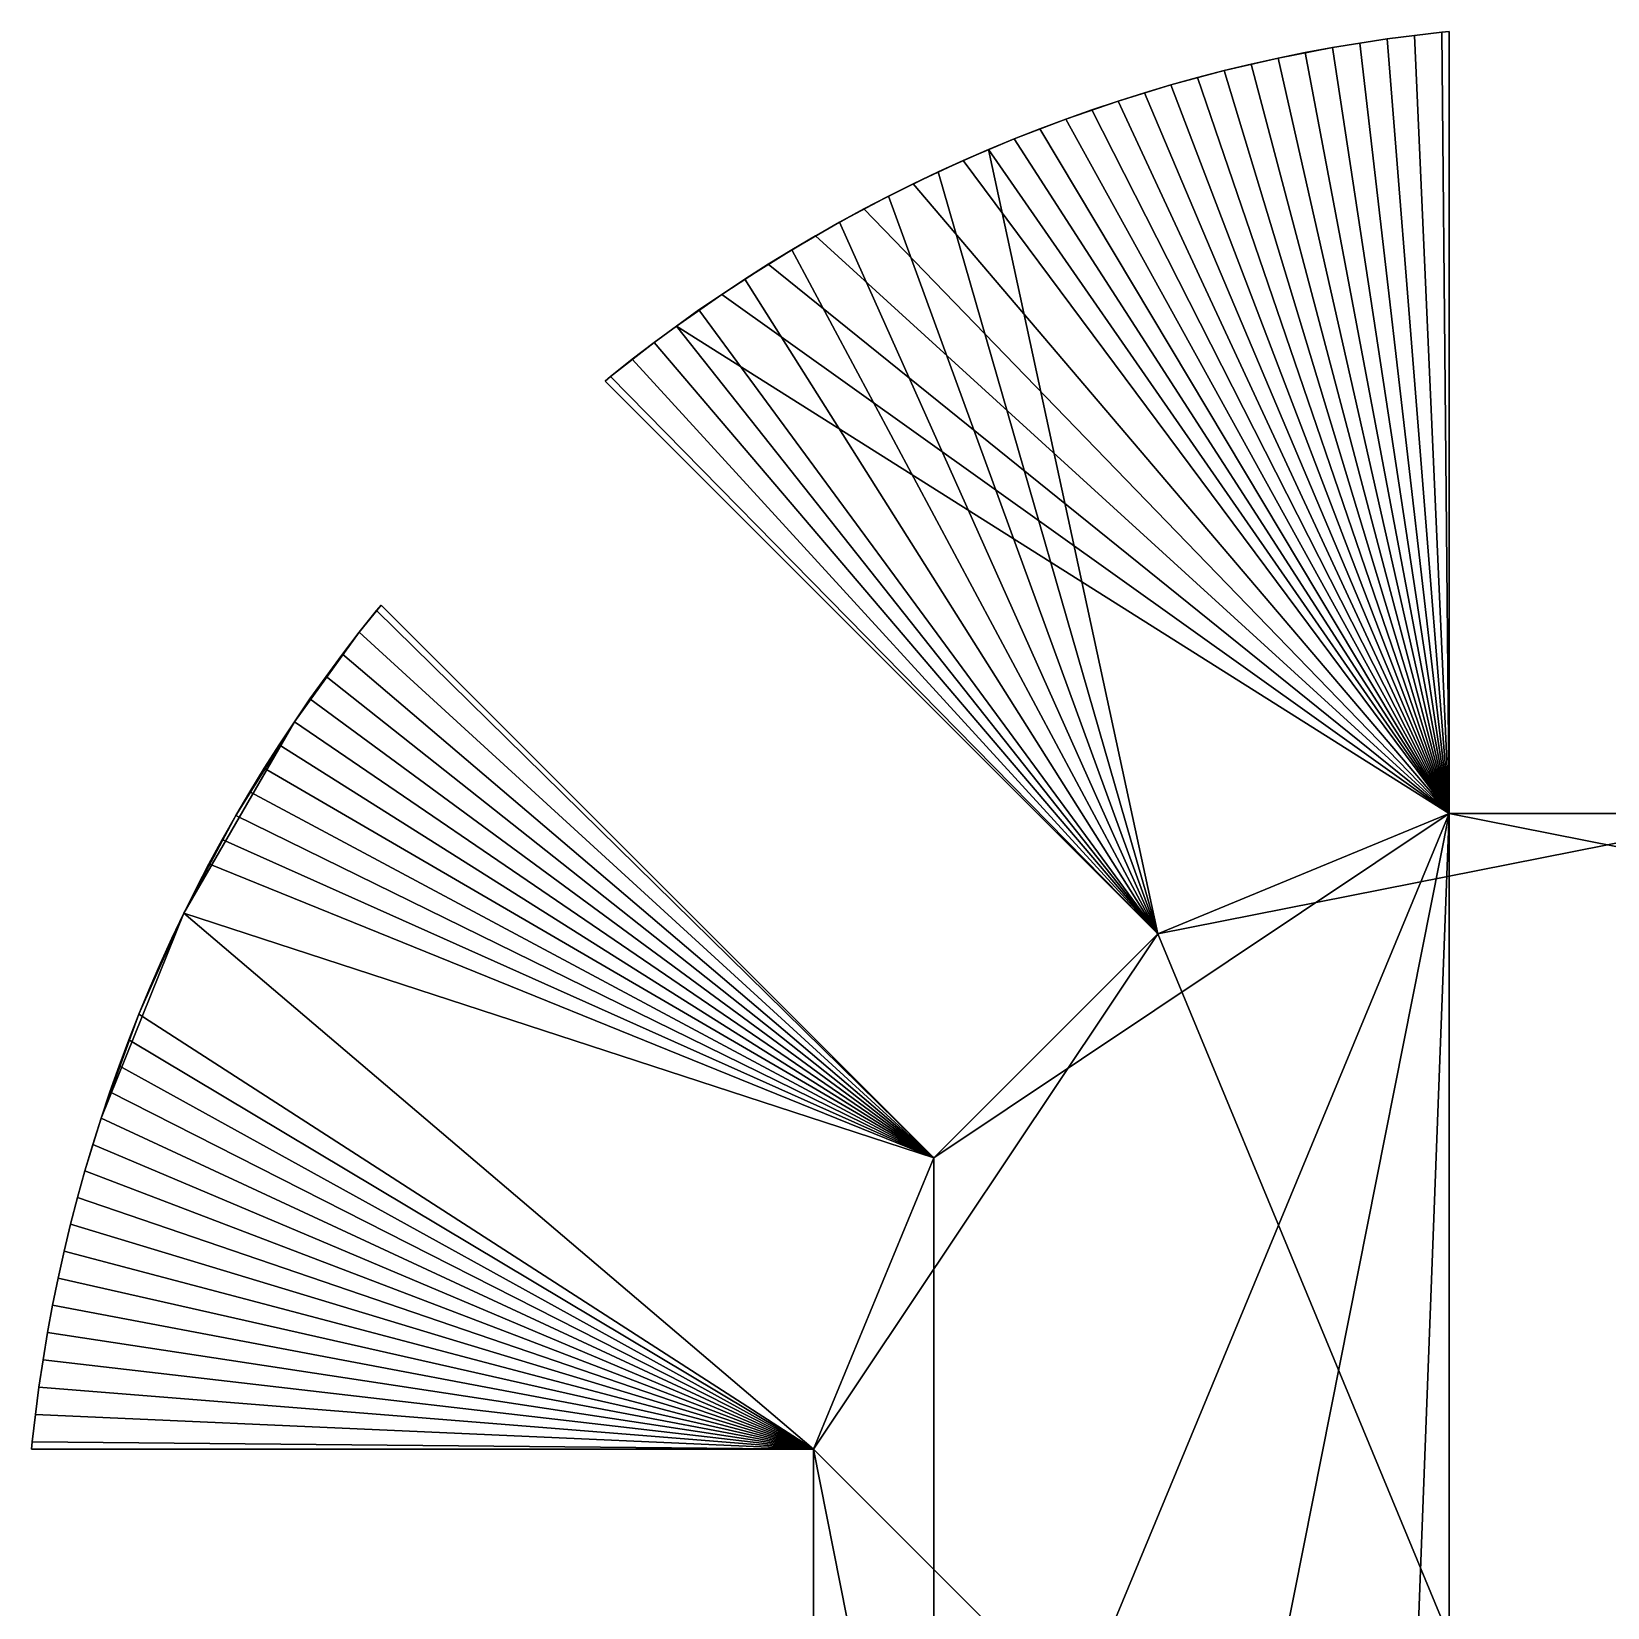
# Model space of a CAD drawing. Extents: x 459.21 to 468.95, y 323.21 to 332.95.
# Drawn here: x 459.208 to 464.079, y 328.083 to 332.954 of the extents above; entities that cross this region are included whole.
import ezdxf

# ---------------------------------------------------------------- set-up
doc = ezdxf.new("R2010")
doc.units = 0
doc.layers.get('0').update_dxf_attribs({"linetype": 'CONTINUOUS'})

msp = doc.modelspace()

# ---------------------------------------------------------------- linework, layer by layer
at = {"color": 7}
for points in [[(463.229, 332.9046, 0.4896), (463.3133, 332.9187, 0.4896), (463.3978, 332.9314, 0.4896), (463.229, 332.9046, 0.4896)], [(463.229, 332.9046, 0.4896), (463.3978, 332.9314, 0.4896), (463.5896, 330.5377, 0.4896), (463.229, 332.9046, 0.4896)], [(463.3133, 332.9187, 0.4896), (463.3133, 332.9187, -0.4896), (463.3978, 332.9314, -0.4896), (463.3133, 332.9187, 0.4896)], [(463.3133, 332.9187, 0.4896), (463.3978, 332.9314, -0.4896), (463.3978, 332.9314, 0.4896), (463.3133, 332.9187, 0.4896)], [(463.5896, 330.5377, -0.4896), (463.3978, 332.9314, -0.4896), (463.3133, 332.9187, -0.4896), (463.5896, 330.5377, -0.4896)], [(463.3978, 332.9314, 0.4896), (463.4825, 332.9425, 0.4896), (463.5674, 332.9522, 0.4896), (463.3978, 332.9314, 0.4896)], [(463.3978, 332.9314, 0.4896), (463.5674, 332.9522, 0.4896), (463.5896, 330.5377, 0.4896), (463.3978, 332.9314, 0.4896)], [(463.3978, 332.9314, 0.4896), (463.3978, 332.9314, -0.4896), (463.4825, 332.9425, -0.4896), (463.3978, 332.9314, 0.4896)], [(463.3978, 332.9314, 0.4896), (463.4825, 332.9425, -0.4896), (463.4825, 332.9425, 0.4896), (463.3978, 332.9314, 0.4896)], [(463.5896, 330.5377, -0.4896), (463.4825, 332.9425, -0.4896), (463.3978, 332.9314, -0.4896), (463.5896, 330.5377, -0.4896)], [(463.4825, 332.9425, 0.4896), (463.4825, 332.9425, -0.4896), (463.5674, 332.9522, -0.4896), (463.4825, 332.9425, 0.4896)], [(463.4825, 332.9425, 0.4896), (463.5674, 332.9522, -0.4896), (463.5674, 332.9522, 0.4896), (463.4825, 332.9425, 0.4896)], [(463.5896, 330.5377, -0.4896), (463.5674, 332.9522, -0.4896), (463.4825, 332.9425, -0.4896), (463.5896, 330.5377, -0.4896)], [(463.5896, 332.9543, 0.4896), (463.5674, 332.9522, 0.4896), (463.5674, 332.9522, -0.4896), (463.5896, 332.9543, 0.4896)], [(463.5896, 332.9543, 0.4896), (463.5674, 332.9522, -0.4896), (463.5896, 332.9543, -0.4896), (463.5896, 332.9543, 0.4896)], [(463.5896, 330.5377, -0.4896), (463.5896, 332.9543, -0.4896), (463.5674, 332.9522, -0.4896), (463.5896, 330.5377, -0.4896)], [(463.5674, 332.9522, 0.4896), (463.5896, 332.9543, 0.4896), (463.5896, 330.5377, 0.4896), (463.5674, 332.9522, 0.4896)], [(463.5896, 332.9543, 0.4896), (463.5896, 332.9543, -0.4896), (463.5896, 330.5377, -0.4896), (463.5896, 332.9543, 0.4896)], [(463.5896, 332.9543, 0.4896), (463.5896, 330.5377, -0.4896), (463.5896, 330.5377, 0.4896), (463.5896, 332.9543, 0.4896)], [(463.0613, 332.872, 0.4896), (463.145, 332.8891, 0.4896), (463.229, 332.9046, 0.4896), (463.0613, 332.872, 0.4896)], [(463.0613, 332.872, 0.4896), (463.229, 332.9046, 0.4896), (463.5896, 330.5377, 0.4896), (463.0613, 332.872, 0.4896)], [(463.0613, 332.872, 0.4896), (463.0613, 332.872, -0.4896), (463.145, 332.8891, -0.4896), (463.0613, 332.872, 0.4896)], [(463.0613, 332.872, 0.4896), (463.145, 332.8891, -0.4896), (463.145, 332.8891, 0.4896), (463.0613, 332.872, 0.4896)], [(463.5896, 330.5377, -0.4896), (463.145, 332.8891, -0.4896), (463.0613, 332.872, -0.4896), (463.5896, 330.5377, -0.4896)], [(463.145, 332.8891, 0.4896), (463.145, 332.8891, -0.4896), (463.229, 332.9046, -0.4896), (463.145, 332.8891, 0.4896)], [(463.145, 332.8891, 0.4896), (463.229, 332.9046, -0.4896), (463.229, 332.9046, 0.4896), (463.145, 332.8891, 0.4896)], [(463.5896, 330.5377, -0.4896), (463.229, 332.9046, -0.4896), (463.145, 332.8891, -0.4896), (463.5896, 330.5377, -0.4896)], [(463.229, 332.9046, 0.4896), (463.229, 332.9046, -0.4896), (463.3133, 332.9187, -0.4896), (463.229, 332.9046, 0.4896)], [(463.229, 332.9046, 0.4896), (463.3133, 332.9187, -0.4896), (463.3133, 332.9187, 0.4896), (463.229, 332.9046, 0.4896)], [(463.5896, 330.5377, -0.4896), (463.3133, 332.9187, -0.4896), (463.229, 332.9046, -0.4896), (463.5896, 330.5377, -0.4896)], [(462.8948, 332.8336, 0.4896), (462.9779, 332.8535, 0.4896), (463.0613, 332.872, 0.4896), (462.8948, 332.8336, 0.4896)], [(462.8948, 332.8336, 0.4896), (463.0613, 332.872, 0.4896), (463.5896, 330.5377, 0.4896), (462.8948, 332.8336, 0.4896)], [(462.8948, 332.8336, 0.4896), (462.8948, 332.8336, -0.4896), (462.9779, 332.8535, -0.4896), (462.8948, 332.8336, 0.4896)], [(462.8948, 332.8336, 0.4896), (462.9779, 332.8535, -0.4896), (462.9779, 332.8535, 0.4896), (462.8948, 332.8336, 0.4896)], [(463.5896, 330.5377, -0.4896), (462.9779, 332.8535, -0.4896), (462.8948, 332.8336, -0.4896), (463.5896, 330.5377, -0.4896)], [(462.9779, 332.8535, 0.4896), (462.9779, 332.8535, -0.4896), (463.0613, 332.872, -0.4896), (462.9779, 332.8535, 0.4896)], [(462.9779, 332.8535, 0.4896), (463.0613, 332.872, -0.4896), (463.0613, 332.872, 0.4896), (462.9779, 332.8535, 0.4896)], [(463.5896, 330.5377, -0.4896), (463.0613, 332.872, -0.4896), (462.9779, 332.8535, -0.4896), (463.5896, 330.5377, -0.4896)], [(462.5663, 332.7394, 0.4896), (462.6478, 332.7651, 0.4896), (462.7297, 332.7894, 0.4896), (462.5663, 332.7394, 0.4896)], [(462.5663, 332.7394, 0.4896), (462.7297, 332.7894, 0.4896), (463.5896, 330.5377, 0.4896), (462.5663, 332.7394, 0.4896)], [(462.6478, 332.7651, 0.4896), (462.6478, 332.7651, -0.4896), (462.7297, 332.7894, -0.4896), (462.6478, 332.7651, 0.4896)], [(462.6478, 332.7651, 0.4896), (462.7297, 332.7894, -0.4896), (462.7297, 332.7894, 0.4896), (462.6478, 332.7651, 0.4896)], [(463.5896, 330.5377, -0.4896), (462.7297, 332.7894, -0.4896), (462.6478, 332.7651, -0.4896), (463.5896, 330.5377, -0.4896)], [(462.7297, 332.7894, 0.4896), (462.8121, 332.8122, 0.4896), (462.8948, 332.8336, 0.4896), (462.7297, 332.7894, 0.4896)], [(462.7297, 332.7894, 0.4896), (462.8948, 332.8336, 0.4896), (463.5896, 330.5377, 0.4896), (462.7297, 332.7894, 0.4896)], [(462.7297, 332.7894, 0.4896), (462.7297, 332.7894, -0.4896), (462.8121, 332.8122, -0.4896), (462.7297, 332.7894, 0.4896)], [(462.7297, 332.7894, 0.4896), (462.8121, 332.8122, -0.4896), (462.8121, 332.8122, 0.4896), (462.7297, 332.7894, 0.4896)], [(463.5896, 330.5377, -0.4896), (462.8121, 332.8122, -0.4896), (462.7297, 332.7894, -0.4896), (463.5896, 330.5377, -0.4896)], [(462.8121, 332.8122, 0.4896), (462.8121, 332.8122, -0.4896), (462.8948, 332.8336, -0.4896), (462.8121, 332.8122, 0.4896)], [(462.8121, 332.8122, 0.4896), (462.8948, 332.8336, -0.4896), (462.8948, 332.8336, 0.4896), (462.8121, 332.8122, 0.4896)], [(463.5896, 330.5377, -0.4896), (462.8948, 332.8336, -0.4896), (462.8121, 332.8122, -0.4896), (463.5896, 330.5377, -0.4896)], [(462.4047, 332.6838, 0.4896), (462.4853, 332.7123, 0.4896), (462.5663, 332.7394, 0.4896), (462.4047, 332.6838, 0.4896)], [(462.4047, 332.6838, 0.4896), (462.5663, 332.7394, 0.4896), (463.5896, 330.5377, 0.4896), (462.4047, 332.6838, 0.4896)], [(462.4853, 332.7123, 0.4896), (462.4853, 332.7123, -0.4896), (462.5663, 332.7394, -0.4896), (462.4853, 332.7123, 0.4896)], [(462.4853, 332.7123, 0.4896), (462.5663, 332.7394, -0.4896), (462.5663, 332.7394, 0.4896), (462.4853, 332.7123, 0.4896)], [(463.5896, 330.5377, -0.4896), (462.5663, 332.7394, -0.4896), (462.4853, 332.7123, -0.4896), (463.5896, 330.5377, -0.4896)], [(462.5663, 332.7394, 0.4896), (462.5663, 332.7394, -0.4896), (462.6478, 332.7651, -0.4896), (462.5663, 332.7394, 0.4896)], [(462.5663, 332.7394, 0.4896), (462.6478, 332.7651, -0.4896), (462.6478, 332.7651, 0.4896), (462.5663, 332.7394, 0.4896)], [(463.5896, 330.5377, -0.4896), (462.6478, 332.7651, -0.4896), (462.5663, 332.7394, -0.4896), (463.5896, 330.5377, -0.4896)], [(462.4047, 332.6838, 0.4896), (462.4047, 332.6838, -0.4896), (462.4853, 332.7123, -0.4896), (462.4047, 332.6838, 0.4896)], [(462.4047, 332.6838, 0.4896), (462.4853, 332.7123, -0.4896), (462.4853, 332.7123, 0.4896), (462.4047, 332.6838, 0.4896)], [(463.5896, 330.5377, -0.4896), (462.4853, 332.7123, -0.4896), (462.4047, 332.6838, -0.4896), (463.5896, 330.5377, -0.4896)], [(462.2452, 332.6225, 0.4896), (462.3247, 332.6538, 0.4896), (462.4047, 332.6838, 0.4896), (462.2452, 332.6225, 0.4896)], [(462.2452, 332.6225, 0.4896), (462.4047, 332.6838, 0.4896), (463.5896, 330.5377, 0.4896), (462.2452, 332.6225, 0.4896)], [(462.2452, 332.6225, 0.4896), (462.2452, 332.6225, -0.4896), (462.3247, 332.6538, -0.4896), (462.2452, 332.6225, 0.4896)], [(462.2452, 332.6225, 0.4896), (462.3247, 332.6538, -0.4896), (462.3247, 332.6538, 0.4896), (462.2452, 332.6225, 0.4896)], [(463.5896, 330.5377, -0.4896), (462.3247, 332.6538, -0.4896), (462.2452, 332.6225, -0.4896), (463.5896, 330.5377, -0.4896)], [(462.3247, 332.6538, 0.4896), (462.3247, 332.6538, -0.4896), (462.4047, 332.6838, -0.4896), (462.3247, 332.6538, 0.4896)], [(462.3247, 332.6538, 0.4896), (462.4047, 332.6838, -0.4896), (462.4047, 332.6838, 0.4896), (462.3247, 332.6538, 0.4896)], [(463.5896, 330.5377, -0.4896), (462.4047, 332.6838, -0.4896), (462.3247, 332.6538, -0.4896), (463.5896, 330.5377, -0.4896)], [(462.0879, 332.5558, 0.4896), (462.1663, 332.5898, 0.4896), (462.2452, 332.6225, 0.4896), (462.0879, 332.5558, 0.4896)], [(462.0879, 332.5558, 0.4896), (462.2452, 332.6225, 0.4896), (463.5896, 330.5377, 0.4896), (462.0879, 332.5558, 0.4896)], [(462.1663, 332.5898, 0.4896), (462.1663, 332.5898, -0.4896), (462.2452, 332.6225, -0.4896), (462.1663, 332.5898, 0.4896)], [(462.1663, 332.5898, 0.4896), (462.2452, 332.6225, -0.4896), (462.2452, 332.6225, 0.4896), (462.1663, 332.5898, 0.4896)], [(463.5896, 330.5377, -0.4896), (462.2452, 332.6225, -0.4896), (462.1663, 332.5898, -0.4896), (463.5896, 330.5377, -0.4896)], [(461.933, 332.4835, 0.4896), (462.0102, 332.5203, 0.4896), (462.0879, 332.5558, 0.4896), (461.933, 332.4835, 0.4896)], [(461.933, 332.4835, 0.4896), (462.0879, 332.5558, 0.4896), (463.5896, 330.5377, 0.4896), (461.933, 332.4835, 0.4896)], [(462.1663, 332.5898, -0.4896), (462.0879, 332.5558, -0.4896), (462.0102, 332.5203, -0.4896), (462.1663, 332.5898, -0.4896)], [(462.1663, 332.5898, -0.4896), (462.0102, 332.5203, -0.4896), (462.6898, 330.165, -0.4896), (462.1663, 332.5898, -0.4896)], [(462.0102, 332.5203, 0.4896), (462.0102, 332.5203, -0.4896), (462.0879, 332.5558, -0.4896), (462.0102, 332.5203, 0.4896)], [(462.0102, 332.5203, 0.4896), (462.0879, 332.5558, -0.4896), (462.0879, 332.5558, 0.4896), (462.0102, 332.5203, 0.4896)], [(462.0879, 332.5558, 0.4896), (462.0879, 332.5558, -0.4896), (462.1663, 332.5898, -0.4896), (462.0879, 332.5558, 0.4896)], [(462.0879, 332.5558, 0.4896), (462.1663, 332.5898, -0.4896), (462.1663, 332.5898, 0.4896), (462.0879, 332.5558, 0.4896)], [(463.5896, 330.5377, -0.4896), (462.1663, 332.5898, -0.4896), (462.6898, 330.165, -0.4896), (463.5896, 330.5377, -0.4896)], [(462.0102, 332.5203, -0.4896), (461.933, 332.4835, -0.4896), (461.8566, 332.4454, -0.4896), (462.0102, 332.5203, -0.4896)], [(462.0102, 332.5203, -0.4896), (461.8566, 332.4454, -0.4896), (462.6898, 330.165, -0.4896), (462.0102, 332.5203, -0.4896)], [(461.933, 332.4835, 0.4896), (461.933, 332.4835, -0.4896), (462.0102, 332.5203, -0.4896), (461.933, 332.4835, 0.4896)], [(461.933, 332.4835, 0.4896), (462.0102, 332.5203, -0.4896), (462.0102, 332.5203, 0.4896), (461.933, 332.4835, 0.4896)], [(461.8566, 332.4454, -0.4896), (461.7808, 332.406, -0.4896), (461.7057, 332.3652, -0.4896), (461.8566, 332.4454, -0.4896)], [(461.8566, 332.4454, -0.4896), (461.7057, 332.3652, -0.4896), (462.6898, 330.165, -0.4896), (461.8566, 332.4454, -0.4896)], [(461.7808, 332.406, 0.4896), (461.8566, 332.4454, 0.4896), (461.933, 332.4835, 0.4896), (461.7808, 332.406, 0.4896)], [(461.7808, 332.406, 0.4896), (461.933, 332.4835, 0.4896), (463.5896, 330.5377, 0.4896), (461.7808, 332.406, 0.4896)], [(461.7808, 332.406, 0.4896), (461.7808, 332.406, -0.4896), (461.8566, 332.4454, -0.4896), (461.7808, 332.406, 0.4896)], [(461.7808, 332.406, 0.4896), (461.8566, 332.4454, -0.4896), (461.8566, 332.4454, 0.4896), (461.7808, 332.406, 0.4896)], [(461.8566, 332.4454, 0.4896), (461.8566, 332.4454, -0.4896), (461.933, 332.4835, -0.4896), (461.8566, 332.4454, 0.4896)], [(461.8566, 332.4454, 0.4896), (461.933, 332.4835, -0.4896), (461.933, 332.4835, 0.4896), (461.8566, 332.4454, 0.4896)], [(461.6313, 332.3231, 0.4896), (461.7057, 332.3652, 0.4896), (461.7808, 332.406, 0.4896), (461.6313, 332.3231, 0.4896)], [(461.6313, 332.3231, 0.4896), (461.7808, 332.406, 0.4896), (463.5896, 330.5377, 0.4896), (461.6313, 332.3231, 0.4896)], [(461.7057, 332.3652, 0.4896), (461.7057, 332.3652, -0.4896), (461.7808, 332.406, -0.4896), (461.7057, 332.3652, 0.4896)], [(461.7057, 332.3652, 0.4896), (461.7808, 332.406, -0.4896), (461.7808, 332.406, 0.4896), (461.7057, 332.3652, 0.4896)], [(461.7057, 332.3652, -0.4896), (461.6313, 332.3231, -0.4896), (461.5577, 332.2797, -0.4896), (461.7057, 332.3652, -0.4896)], [(461.7057, 332.3652, -0.4896), (461.5577, 332.2797, -0.4896), (462.6898, 330.165, -0.4896), (461.7057, 332.3652, -0.4896)], [(461.6313, 332.3231, 0.4896), (461.6313, 332.3231, -0.4896), (461.7057, 332.3652, -0.4896), (461.6313, 332.3231, 0.4896)], [(461.6313, 332.3231, 0.4896), (461.7057, 332.3652, -0.4896), (461.7057, 332.3652, 0.4896), (461.6313, 332.3231, 0.4896)], [(461.4849, 332.2351, 0.4896), (461.5577, 332.2797, 0.4896), (461.6313, 332.3231, 0.4896), (461.4849, 332.2351, 0.4896)], [(461.4849, 332.2351, 0.4896), (461.6313, 332.3231, 0.4896), (463.5896, 330.5377, 0.4896), (461.4849, 332.2351, 0.4896)], [(461.5577, 332.2797, 0.4896), (461.5577, 332.2797, -0.4896), (461.6313, 332.3231, -0.4896), (461.5577, 332.2797, 0.4896)], [(461.5577, 332.2797, 0.4896), (461.6313, 332.3231, -0.4896), (461.6313, 332.3231, 0.4896), (461.5577, 332.2797, 0.4896)], [(461.5577, 332.2797, -0.4896), (461.4849, 332.2351, -0.4896), (461.4128, 332.1892, -0.4896), (461.5577, 332.2797, -0.4896)], [(461.5577, 332.2797, -0.4896), (461.4128, 332.1892, -0.4896), (462.6898, 330.165, -0.4896), (461.5577, 332.2797, -0.4896)], [(461.4849, 332.2351, 0.4896), (461.4849, 332.2351, -0.4896), (461.5577, 332.2797, -0.4896), (461.4849, 332.2351, 0.4896)], [(461.4849, 332.2351, 0.4896), (461.5577, 332.2797, -0.4896), (461.5577, 332.2797, 0.4896), (461.4849, 332.2351, 0.4896)], [(461.3415, 332.142, 0.4896), (461.4128, 332.1892, 0.4896), (461.4849, 332.2351, 0.4896), (461.3415, 332.142, 0.4896)], [(461.3415, 332.142, 0.4896), (461.4849, 332.2351, 0.4896), (463.5896, 330.5377, 0.4896), (461.3415, 332.142, 0.4896)], [(461.4128, 332.1892, 0.4896), (461.4128, 332.1892, -0.4896), (461.4849, 332.2351, -0.4896), (461.4128, 332.1892, 0.4896)], [(461.4128, 332.1892, 0.4896), (461.4849, 332.2351, -0.4896), (461.4849, 332.2351, 0.4896), (461.4128, 332.1892, 0.4896)], [(461.4128, 332.1892, -0.4896), (461.3415, 332.142, -0.4896), (461.2711, 332.0936, -0.4896), (461.4128, 332.1892, -0.4896)], [(461.4128, 332.1892, -0.4896), (461.2711, 332.0936, -0.4896), (462.6898, 330.165, -0.4896), (461.4128, 332.1892, -0.4896)], [(461.3415, 332.142, 0.4896), (461.3415, 332.142, -0.4896), (461.4128, 332.1892, -0.4896), (461.3415, 332.142, 0.4896)], [(461.3415, 332.142, 0.4896), (461.4128, 332.1892, -0.4896), (461.4128, 332.1892, 0.4896), (461.3415, 332.142, 0.4896)], [(461.2016, 332.044, 0.4896), (461.2711, 332.0936, 0.4896), (461.3415, 332.142, 0.4896), (461.2016, 332.044, 0.4896)], [(461.2016, 332.044, 0.4896), (461.3415, 332.142, 0.4896), (463.5896, 330.5377, 0.4896), (461.2016, 332.044, 0.4896)], [(461.2711, 332.0936, 0.4896), (461.2711, 332.0936, -0.4896), (461.3415, 332.142, -0.4896), (461.2711, 332.0936, 0.4896)], [(461.2711, 332.0936, 0.4896), (461.3415, 332.142, -0.4896), (461.3415, 332.142, 0.4896), (461.2711, 332.0936, 0.4896)], [(461.2711, 332.0936, -0.4896), (461.2016, 332.044, -0.4896), (461.1329, 331.9932, -0.4896), (461.2711, 332.0936, -0.4896)], [(461.2711, 332.0936, -0.4896), (461.1329, 331.9932, -0.4896), (462.6898, 330.165, -0.4896), (461.2711, 332.0936, -0.4896)], [(461.2016, 332.044, 0.4896), (461.2016, 332.044, -0.4896), (461.2711, 332.0936, -0.4896), (461.2016, 332.044, 0.4896)], [(461.2016, 332.044, 0.4896), (461.2711, 332.0936, -0.4896), (461.2711, 332.0936, 0.4896), (461.2016, 332.044, 0.4896)], [(461.1329, 331.9932, 0.4896), (461.1329, 331.9932, -0.4896), (461.2016, 332.044, -0.4896), (461.1329, 331.9932, 0.4896)], [(461.1329, 331.9932, 0.4896), (461.2016, 332.044, -0.4896), (461.2016, 332.044, 0.4896), (461.1329, 331.9932, 0.4896)], [(462.6898, 330.165, 0.4896), (461.1329, 331.9932, 0.4896), (461.2016, 332.044, 0.4896), (462.6898, 330.165, 0.4896)], [(462.6898, 330.165, 0.4896), (461.2016, 332.044, 0.4896), (463.5896, 330.5377, 0.4896), (462.6898, 330.165, 0.4896)], [(461.1329, 331.9932, -0.4896), (461.0651, 331.9412, -0.4896), (460.9982, 331.888, -0.4896), (461.1329, 331.9932, -0.4896)], [(461.1329, 331.9932, -0.4896), (460.9982, 331.888, -0.4896), (462.6898, 330.165, -0.4896), (461.1329, 331.9932, -0.4896)], [(461.0651, 331.9412, 0.4896), (461.0651, 331.9412, -0.4896), (461.1329, 331.9932, -0.4896), (461.0651, 331.9412, 0.4896)], [(461.0651, 331.9412, 0.4896), (461.1329, 331.9932, -0.4896), (461.1329, 331.9932, 0.4896), (461.0651, 331.9412, 0.4896)], [(462.6898, 330.165, 0.4896), (461.0651, 331.9412, 0.4896), (461.1329, 331.9932, 0.4896), (462.6898, 330.165, 0.4896)], [(460.9982, 331.888, 0.4896), (460.9982, 331.888, -0.4896), (461.0651, 331.9412, -0.4896), (460.9982, 331.888, 0.4896)], [(460.9982, 331.888, 0.4896), (461.0651, 331.9412, -0.4896), (461.0651, 331.9412, 0.4896), (460.9982, 331.888, 0.4896)], [(462.6898, 330.165, 0.4896), (460.9982, 331.888, 0.4896), (461.0651, 331.9412, 0.4896), (462.6898, 330.165, 0.4896)], [(460.9982, 331.888, -0.4896), (460.9982, 331.888, 0.4896), (460.981, 331.8738, 0.4896), (460.9982, 331.888, -0.4896)], [(460.9982, 331.888, -0.4896), (460.981, 331.8738, 0.4896), (460.981, 331.8738, -0.4896), (460.9982, 331.888, -0.4896)], [(460.9982, 331.888, -0.4896), (460.981, 331.8738, -0.4896), (462.6898, 330.165, -0.4896), (460.9982, 331.888, -0.4896)], [(462.6898, 330.165, 0.4896), (460.981, 331.8738, 0.4896), (460.9982, 331.888, 0.4896), (462.6898, 330.165, 0.4896)], [(460.981, 331.8738, 0.4896), (462.6898, 330.165, 0.4896), (462.6898, 330.165, -0.4896), (460.981, 331.8738, 0.4896)], [(460.981, 331.8738, 0.4896), (462.6898, 330.165, -0.4896), (460.981, 331.8738, -0.4896), (460.981, 331.8738, 0.4896)], [(460.2213, 331.0974, 0.4896), (460.2745, 331.1643, 0.4896), (460.2887, 331.1815, 0.4896), (460.2213, 331.0974, 0.4896)], [(460.2213, 331.0974, 0.4896), (460.2887, 331.1815, 0.4896), (461.9975, 329.4727, 0.4896), (460.2213, 331.0974, 0.4896)], [(460.2887, 331.1815, 0.4896), (460.2745, 331.1643, 0.4896), (460.2745, 331.1643, -0.4896), (460.2887, 331.1815, 0.4896)], [(460.2887, 331.1815, 0.4896), (460.2745, 331.1643, -0.4896), (460.2887, 331.1815, -0.4896), (460.2887, 331.1815, 0.4896)], [(461.9975, 329.4727, -0.4896), (460.2887, 331.1815, -0.4896), (460.2745, 331.1643, -0.4896), (461.9975, 329.4727, -0.4896)], [(460.2887, 331.1815, 0.4896), (460.2887, 331.1815, -0.4896), (461.9975, 329.4727, -0.4896), (460.2887, 331.1815, 0.4896)], [(460.2887, 331.1815, 0.4896), (461.9975, 329.4727, -0.4896), (461.9975, 329.4727, 0.4896), (460.2887, 331.1815, 0.4896)], [(460.2213, 331.0974, 0.4896), (460.2213, 331.0974, -0.4896), (460.2745, 331.1643, -0.4896), (460.2213, 331.0974, 0.4896)], [(460.2213, 331.0974, 0.4896), (460.2745, 331.1643, -0.4896), (460.2745, 331.1643, 0.4896), (460.2213, 331.0974, 0.4896)], [(461.9975, 329.4727, -0.4896), (460.2745, 331.1643, -0.4896), (460.2213, 331.0974, -0.4896), (461.9975, 329.4727, -0.4896)], [(460.0205, 330.821, 0.4896), (460.1185, 330.9609, 0.4896), (460.2213, 331.0974, 0.4896), (460.0205, 330.821, 0.4896)], [(460.0205, 330.821, 0.4896), (460.2213, 331.0974, 0.4896), (461.9975, 329.4727, 0.4896), (460.0205, 330.821, 0.4896)], [(460.1185, 330.9609, 0.4896), (460.1693, 331.0296, 0.4896), (460.2213, 331.0974, 0.4896), (460.1185, 330.9609, 0.4896)], [(460.1693, 331.0296, 0.4896), (460.1693, 331.0296, -0.4896), (460.2213, 331.0974, -0.4896), (460.1693, 331.0296, 0.4896)], [(460.1693, 331.0296, 0.4896), (460.2213, 331.0974, -0.4896), (460.2213, 331.0974, 0.4896), (460.1693, 331.0296, 0.4896)], [(461.9975, 329.4727, -0.4896), (460.2213, 331.0974, -0.4896), (460.1693, 331.0296, -0.4896), (461.9975, 329.4727, -0.4896)], [(460.1185, 330.9609, 0.4896), (460.1185, 330.9609, -0.4896), (460.1693, 331.0296, -0.4896), (460.1185, 330.9609, 0.4896)], [(460.1185, 330.9609, 0.4896), (460.1693, 331.0296, -0.4896), (460.1693, 331.0296, 0.4896), (460.1185, 330.9609, 0.4896)], [(461.9975, 329.4727, -0.4896), (460.1693, 331.0296, -0.4896), (460.1185, 330.9609, -0.4896), (461.9975, 329.4727, -0.4896)], [(460.0205, 330.821, 0.4896), (460.0689, 330.8914, 0.4896), (460.1185, 330.9609, 0.4896), (460.0205, 330.821, 0.4896)], [(460.0689, 330.8914, 0.4896), (460.0689, 330.8914, -0.4896), (460.1185, 330.9609, -0.4896), (460.0689, 330.8914, 0.4896)], [(460.0689, 330.8914, 0.4896), (460.1185, 330.9609, -0.4896), (460.1185, 330.9609, 0.4896), (460.0689, 330.8914, 0.4896)], [(461.9975, 329.4727, -0.4896), (460.1185, 330.9609, -0.4896), (460.0689, 330.8914, -0.4896), (461.9975, 329.4727, -0.4896)], [(460.0205, 330.821, 0.4896), (460.0205, 330.821, -0.4896), (460.0689, 330.8914, -0.4896), (460.0205, 330.821, 0.4896)], [(460.0205, 330.821, 0.4896), (460.0689, 330.8914, -0.4896), (460.0689, 330.8914, 0.4896), (460.0205, 330.821, 0.4896)], [(461.9975, 329.4727, -0.4896), (460.0689, 330.8914, -0.4896), (460.0205, 330.821, -0.4896), (461.9975, 329.4727, -0.4896)], [(459.679, 330.2295, 0.4896), (459.8394, 330.5312, 0.4896), (460.0205, 330.821, 0.4896), (459.679, 330.2295, 0.4896)], [(459.679, 330.2295, 0.4896), (460.0205, 330.821, 0.4896), (461.9975, 329.4727, 0.4896), (459.679, 330.2295, 0.4896)], [(459.8394, 330.5312, 0.4896), (459.9274, 330.6776, 0.4896), (460.0205, 330.821, 0.4896), (459.8394, 330.5312, 0.4896)], [(459.9274, 330.6776, 0.4896), (459.9733, 330.7497, 0.4896), (460.0205, 330.821, 0.4896), (459.9274, 330.6776, 0.4896)], [(459.9733, 330.7497, 0.4896), (459.9733, 330.7497, -0.4896), (460.0205, 330.821, -0.4896), (459.9733, 330.7497, 0.4896)], [(459.9733, 330.7497, 0.4896), (460.0205, 330.821, -0.4896), (460.0205, 330.821, 0.4896), (459.9733, 330.7497, 0.4896)], [(461.9975, 329.4727, -0.4896), (460.0205, 330.821, -0.4896), (459.9733, 330.7497, -0.4896), (461.9975, 329.4727, -0.4896)], [(459.9274, 330.6776, 0.4896), (459.9274, 330.6776, -0.4896), (459.9733, 330.7497, -0.4896), (459.9274, 330.6776, 0.4896)], [(459.9274, 330.6776, 0.4896), (459.9733, 330.7497, -0.4896), (459.9733, 330.7497, 0.4896), (459.9274, 330.6776, 0.4896)], [(461.9975, 329.4727, -0.4896), (459.9733, 330.7497, -0.4896), (459.9274, 330.6776, -0.4896), (461.9975, 329.4727, -0.4896)], [(459.8394, 330.5312, 0.4896), (459.8828, 330.6048, 0.4896), (459.9274, 330.6776, 0.4896), (459.8394, 330.5312, 0.4896)], [(459.8828, 330.6048, 0.4896), (459.8828, 330.6048, -0.4896), (459.9274, 330.6776, -0.4896), (459.8828, 330.6048, 0.4896)], [(459.8828, 330.6048, 0.4896), (459.9274, 330.6776, -0.4896), (459.9274, 330.6776, 0.4896), (459.8828, 330.6048, 0.4896)], [(461.9975, 329.4727, -0.4896), (459.9274, 330.6776, -0.4896), (459.8828, 330.6048, -0.4896), (461.9975, 329.4727, -0.4896)], [(459.8394, 330.5312, 0.4896), (459.8394, 330.5312, -0.4896), (459.8828, 330.6048, -0.4896), (459.8394, 330.5312, 0.4896)], [(459.8394, 330.5312, 0.4896), (459.8828, 330.6048, -0.4896), (459.8828, 330.6048, 0.4896), (459.8394, 330.5312, 0.4896)], [(461.9975, 329.4727, -0.4896), (459.8828, 330.6048, -0.4896), (459.8394, 330.5312, -0.4896), (461.9975, 329.4727, -0.4896)], [(459.679, 330.2295, 0.4896), (459.7566, 330.3817, 0.4896), (459.8394, 330.5312, 0.4896), (459.679, 330.2295, 0.4896)], [(459.7566, 330.3817, 0.4896), (459.7973, 330.4568, 0.4896), (459.8394, 330.5312, 0.4896), (459.7566, 330.3817, 0.4896)], [(459.7973, 330.4568, 0.4896), (459.7973, 330.4568, -0.4896), (459.8394, 330.5312, -0.4896), (459.7973, 330.4568, 0.4896)], [(459.7973, 330.4568, 0.4896), (459.8394, 330.5312, -0.4896), (459.8394, 330.5312, 0.4896), (459.7973, 330.4568, 0.4896)], [(461.9975, 329.4727, -0.4896), (459.8394, 330.5312, -0.4896), (459.7973, 330.4568, -0.4896), (461.9975, 329.4727, -0.4896)], [(463.5896, 330.5377, -0.4896), (462.6898, 330.165, -0.4896), (461.9975, 329.4727, -0.4896), (463.5896, 330.5377, -0.4896)], [(461.9975, 326.694, -0.4896), (462.6898, 326.0017, -0.4896), (463.5896, 330.5377, -0.4896), (461.9975, 326.694, -0.4896)], [(461.9975, 326.694, -0.4896), (463.5896, 330.5377, -0.4896), (461.9975, 329.4727, -0.4896), (461.9975, 326.694, -0.4896)], [(462.6898, 326.0017, -0.4896), (463.3133, 323.248, -0.4896), (463.5896, 330.5377, -0.4896), (462.6898, 326.0017, -0.4896)], [(462.6898, 330.165, 0.4896), (463.5896, 330.5377, 0.4896), (464.5687, 330.5377, 0.4896), (462.6898, 330.165, 0.4896)], [(464.5687, 325.629, 0.4896), (462.6898, 330.165, 0.4896), (464.5687, 330.5377, 0.4896), (464.5687, 325.629, 0.4896)], [(463.3133, 323.248, -0.4896), (463.5896, 325.629, -0.4896), (463.5896, 330.5377, -0.4896), (463.3133, 323.248, -0.4896)], [(465.4685, 330.165, -0.4896), (464.5687, 330.5377, -0.4896), (463.5896, 330.5377, -0.4896), (465.4685, 330.165, -0.4896)], [(463.5896, 325.629, -0.4896), (465.4685, 330.165, -0.4896), (463.5896, 330.5377, -0.4896), (463.5896, 325.629, -0.4896)], [(463.5896, 330.5377, 0.4896), (463.5896, 330.5377, -0.4896), (464.5687, 330.5377, -0.4896), (463.5896, 330.5377, 0.4896)], [(463.5896, 330.5377, 0.4896), (464.5687, 330.5377, -0.4896), (464.5687, 330.5377, 0.4896), (463.5896, 330.5377, 0.4896)], [(459.7566, 330.3817, 0.4896), (459.7566, 330.3817, -0.4896), (459.7973, 330.4568, -0.4896), (459.7566, 330.3817, 0.4896)], [(459.7566, 330.3817, 0.4896), (459.7973, 330.4568, -0.4896), (459.7973, 330.4568, 0.4896), (459.7566, 330.3817, 0.4896)], [(461.9975, 329.4727, -0.4896), (459.7973, 330.4568, -0.4896), (459.7566, 330.3817, -0.4896), (461.9975, 329.4727, -0.4896)], [(459.7566, 330.3817, -0.4896), (459.7171, 330.3059, -0.4896), (459.679, 330.2295, -0.4896), (459.7566, 330.3817, -0.4896)], [(461.9975, 329.4727, -0.4896), (459.7566, 330.3817, -0.4896), (459.679, 330.2295, -0.4896), (461.9975, 329.4727, -0.4896)], [(459.679, 330.2295, 0.4896), (459.7171, 330.3059, 0.4896), (459.7566, 330.3817, 0.4896), (459.679, 330.2295, 0.4896)], [(459.7171, 330.3059, 0.4896), (459.7171, 330.3059, -0.4896), (459.7566, 330.3817, -0.4896), (459.7171, 330.3059, 0.4896)], [(459.7171, 330.3059, 0.4896), (459.7566, 330.3817, -0.4896), (459.7566, 330.3817, 0.4896), (459.7171, 330.3059, 0.4896)], [(459.679, 330.2295, 0.4896), (459.679, 330.2295, -0.4896), (459.7171, 330.3059, -0.4896), (459.679, 330.2295, 0.4896)], [(459.679, 330.2295, 0.4896), (459.7171, 330.3059, -0.4896), (459.7171, 330.3059, 0.4896), (459.679, 330.2295, 0.4896)], [(459.679, 330.2295, -0.4896), (459.54, 329.9173, -0.4896), (459.4231, 329.5962, -0.4896), (459.679, 330.2295, -0.4896)], [(459.679, 330.2295, -0.4896), (459.4231, 329.5962, -0.4896), (461.6248, 328.5729, -0.4896), (459.679, 330.2295, -0.4896)], [(459.679, 330.2295, -0.4896), (459.6068, 330.0746, -0.4896), (459.54, 329.9173, -0.4896), (459.679, 330.2295, -0.4896)], [(459.54, 329.9173, 0.4896), (459.6068, 330.0746, 0.4896), (459.679, 330.2295, 0.4896), (459.54, 329.9173, 0.4896)], [(461.6248, 328.5729, 0.4896), (459.54, 329.9173, 0.4896), (459.679, 330.2295, 0.4896), (461.6248, 328.5729, 0.4896)], [(459.679, 330.2295, -0.4896), (459.6422, 330.1523, -0.4896), (459.6068, 330.0746, -0.4896), (459.679, 330.2295, -0.4896)], [(459.6068, 330.0746, 0.4896), (459.6422, 330.1523, 0.4896), (459.679, 330.2295, 0.4896), (459.6068, 330.0746, 0.4896)], [(459.6422, 330.1523, 0.4896), (459.6422, 330.1523, -0.4896), (459.679, 330.2295, -0.4896), (459.6422, 330.1523, 0.4896)], [(459.6422, 330.1523, 0.4896), (459.679, 330.2295, -0.4896), (459.679, 330.2295, 0.4896), (459.6422, 330.1523, 0.4896)], [(461.6248, 328.5729, -0.4896), (461.9975, 329.4727, -0.4896), (459.679, 330.2295, -0.4896), (461.6248, 328.5729, -0.4896)], [(461.6248, 328.5729, 0.4896), (459.679, 330.2295, 0.4896), (461.9975, 329.4727, 0.4896), (461.6248, 328.5729, 0.4896)], [(461.6248, 328.5729, 0.4896), (461.9975, 329.4727, 0.4896), (462.6898, 330.165, 0.4896), (461.6248, 328.5729, 0.4896)], [(464.5687, 325.629, 0.4896), (461.6248, 328.5729, 0.4896), (462.6898, 330.165, 0.4896), (464.5687, 325.629, 0.4896)], [(462.6898, 330.165, -0.4896), (462.6898, 330.165, 0.4896), (461.9975, 329.4727, 0.4896), (462.6898, 330.165, -0.4896)], [(462.6898, 330.165, -0.4896), (461.9975, 329.4727, 0.4896), (461.9975, 329.4727, -0.4896), (462.6898, 330.165, -0.4896)], [(463.5896, 325.629, -0.4896), (466.5335, 328.5729, -0.4896), (465.4685, 330.165, -0.4896), (463.5896, 325.629, -0.4896)], [(459.6068, 330.0746, 0.4896), (459.6068, 330.0746, -0.4896), (459.6422, 330.1523, -0.4896), (459.6068, 330.0746, 0.4896)], [(459.6068, 330.0746, 0.4896), (459.6422, 330.1523, -0.4896), (459.6422, 330.1523, 0.4896), (459.6068, 330.0746, 0.4896)], [(459.6068, 330.0746, -0.4896), (459.5727, 329.9962, -0.4896), (459.54, 329.9173, -0.4896), (459.6068, 330.0746, -0.4896)], [(459.54, 329.9173, 0.4896), (459.5727, 329.9962, 0.4896), (459.6068, 330.0746, 0.4896), (459.54, 329.9173, 0.4896)], [(459.5727, 329.9962, 0.4896), (459.5727, 329.9962, -0.4896), (459.6068, 330.0746, -0.4896), (459.5727, 329.9962, 0.4896)], [(459.5727, 329.9962, 0.4896), (459.6068, 330.0746, -0.4896), (459.6068, 330.0746, 0.4896), (459.5727, 329.9962, 0.4896)], [(459.54, 329.9173, 0.4896), (459.54, 329.9173, -0.4896), (459.5727, 329.9962, -0.4896), (459.54, 329.9173, 0.4896)], [(459.54, 329.9173, 0.4896), (459.5727, 329.9962, -0.4896), (459.5727, 329.9962, 0.4896), (459.54, 329.9173, 0.4896)], [(459.54, 329.9173, -0.4896), (459.4787, 329.7578, -0.4896), (459.4231, 329.5962, -0.4896), (459.54, 329.9173, -0.4896)], [(459.54, 329.9173, -0.4896), (459.5087, 329.8378, -0.4896), (459.4787, 329.7578, -0.4896), (459.54, 329.9173, -0.4896)], [(459.5087, 329.8378, 0.4896), (459.5087, 329.8378, -0.4896), (459.54, 329.9173, -0.4896), (459.5087, 329.8378, 0.4896)], [(459.5087, 329.8378, 0.4896), (459.54, 329.9173, -0.4896), (459.54, 329.9173, 0.4896), (459.5087, 329.8378, 0.4896)], [(461.6248, 328.5729, 0.4896), (459.5087, 329.8378, 0.4896), (459.54, 329.9173, 0.4896), (461.6248, 328.5729, 0.4896)], [(459.4787, 329.7578, 0.4896), (459.4787, 329.7578, -0.4896), (459.5087, 329.8378, -0.4896), (459.4787, 329.7578, 0.4896)], [(459.4787, 329.7578, 0.4896), (459.5087, 329.8378, -0.4896), (459.5087, 329.8378, 0.4896), (459.4787, 329.7578, 0.4896)], [(461.6248, 328.5729, 0.4896), (459.4787, 329.7578, 0.4896), (459.5087, 329.8378, 0.4896), (461.6248, 328.5729, 0.4896)], [(459.4787, 329.7578, -0.4896), (459.4502, 329.6772, -0.4896), (459.4231, 329.5962, -0.4896), (459.4787, 329.7578, -0.4896)], [(459.4502, 329.6772, 0.4896), (459.4502, 329.6772, -0.4896), (459.4787, 329.7578, -0.4896), (459.4502, 329.6772, 0.4896)], [(459.4502, 329.6772, 0.4896), (459.4787, 329.7578, -0.4896), (459.4787, 329.7578, 0.4896), (459.4502, 329.6772, 0.4896)], [(461.6248, 328.5729, 0.4896), (459.4502, 329.6772, 0.4896), (459.4787, 329.7578, 0.4896), (461.6248, 328.5729, 0.4896)], [(459.4231, 329.5962, 0.4896), (459.4231, 329.5962, -0.4896), (459.4502, 329.6772, -0.4896), (459.4231, 329.5962, 0.4896)], [(459.4231, 329.5962, 0.4896), (459.4502, 329.6772, -0.4896), (459.4502, 329.6772, 0.4896), (459.4231, 329.5962, 0.4896)], [(461.6248, 328.5729, 0.4896), (459.4231, 329.5962, 0.4896), (459.4502, 329.6772, 0.4896), (461.6248, 328.5729, 0.4896)], [(459.4231, 329.5962, -0.4896), (459.3974, 329.5147, -0.4896), (459.3732, 329.4328, -0.4896), (459.4231, 329.5962, -0.4896)], [(459.4231, 329.5962, -0.4896), (459.3732, 329.4328, -0.4896), (461.6248, 328.5729, -0.4896), (459.4231, 329.5962, -0.4896)], [(459.3974, 329.5147, 0.4896), (459.3974, 329.5147, -0.4896), (459.4231, 329.5962, -0.4896), (459.3974, 329.5147, 0.4896)], [(459.3974, 329.5147, 0.4896), (459.4231, 329.5962, -0.4896), (459.4231, 329.5962, 0.4896), (459.3974, 329.5147, 0.4896)], [(461.6248, 328.5729, 0.4896), (459.3974, 329.5147, 0.4896), (459.4231, 329.5962, 0.4896), (461.6248, 328.5729, 0.4896)], [(459.3732, 329.4328, 0.4896), (459.3732, 329.4328, -0.4896), (459.3974, 329.5147, -0.4896), (459.3732, 329.4328, 0.4896)], [(459.3732, 329.4328, 0.4896), (459.3974, 329.5147, -0.4896), (459.3974, 329.5147, 0.4896), (459.3732, 329.4328, 0.4896)], [(461.6248, 328.5729, 0.4896), (459.3732, 329.4328, 0.4896), (459.3974, 329.5147, 0.4896), (461.6248, 328.5729, 0.4896)], [(459.3503, 329.3504, 0.4896), (459.3503, 329.3504, -0.4896), (459.3732, 329.4328, -0.4896), (459.3503, 329.3504, 0.4896)], [(459.3503, 329.3504, 0.4896), (459.3732, 329.4328, -0.4896), (459.3732, 329.4328, 0.4896), (459.3503, 329.3504, 0.4896)], [(459.3732, 329.4328, -0.4896), (459.3503, 329.3504, -0.4896), (461.6248, 328.5729, -0.4896), (459.3732, 329.4328, -0.4896)], [(461.6248, 328.5729, 0.4896), (459.3503, 329.3504, 0.4896), (459.3732, 329.4328, 0.4896), (461.6248, 328.5729, 0.4896)], [(461.6248, 328.5729, -0.4896), (461.9975, 326.694, -0.4896), (461.9975, 329.4727, -0.4896), (461.6248, 328.5729, -0.4896)], [(459.3289, 329.2677, 0.4896), (459.3289, 329.2677, -0.4896), (459.3503, 329.3504, -0.4896), (459.3289, 329.2677, 0.4896)], [(459.3289, 329.2677, 0.4896), (459.3503, 329.3504, -0.4896), (459.3503, 329.3504, 0.4896), (459.3289, 329.2677, 0.4896)], [(459.3503, 329.3504, -0.4896), (459.3289, 329.2677, -0.4896), (461.6248, 328.5729, -0.4896), (459.3503, 329.3504, -0.4896)], [(461.6248, 328.5729, 0.4896), (459.3289, 329.2677, 0.4896), (459.3503, 329.3504, 0.4896), (461.6248, 328.5729, 0.4896)], [(459.309, 329.1846, 0.4896), (459.309, 329.1846, -0.4896), (459.3289, 329.2677, -0.4896), (459.309, 329.1846, 0.4896)], [(459.309, 329.1846, 0.4896), (459.3289, 329.2677, -0.4896), (459.3289, 329.2677, 0.4896), (459.309, 329.1846, 0.4896)], [(459.3289, 329.2677, -0.4896), (459.309, 329.1846, -0.4896), (461.6248, 328.5729, -0.4896), (459.3289, 329.2677, -0.4896)], [(461.6248, 328.5729, 0.4896), (459.309, 329.1846, 0.4896), (459.3289, 329.2677, 0.4896), (461.6248, 328.5729, 0.4896)], [(459.2905, 329.1012, 0.4896), (459.2905, 329.1012, -0.4896), (459.309, 329.1846, -0.4896), (459.2905, 329.1012, 0.4896)], [(459.2905, 329.1012, 0.4896), (459.309, 329.1846, -0.4896), (459.309, 329.1846, 0.4896), (459.2905, 329.1012, 0.4896)], [(459.309, 329.1846, -0.4896), (459.2905, 329.1012, -0.4896), (461.6248, 328.5729, -0.4896), (459.309, 329.1846, -0.4896)], [(461.6248, 328.5729, 0.4896), (459.2905, 329.1012, 0.4896), (459.309, 329.1846, 0.4896), (461.6248, 328.5729, 0.4896)], [(459.2735, 329.0175, 0.4896), (459.2735, 329.0175, -0.4896), (459.2905, 329.1012, -0.4896), (459.2735, 329.0175, 0.4896)], [(459.2735, 329.0175, 0.4896), (459.2905, 329.1012, -0.4896), (459.2905, 329.1012, 0.4896), (459.2735, 329.0175, 0.4896)], [(459.2905, 329.1012, -0.4896), (459.2735, 329.0175, -0.4896), (461.6248, 328.5729, -0.4896), (459.2905, 329.1012, -0.4896)], [(461.6248, 328.5729, 0.4896), (459.2735, 329.0175, 0.4896), (459.2905, 329.1012, 0.4896), (461.6248, 328.5729, 0.4896)], [(459.2579, 328.9335, 0.4896), (459.2579, 328.9335, -0.4896), (459.2735, 329.0175, -0.4896), (459.2579, 328.9335, 0.4896)], [(459.2579, 328.9335, 0.4896), (459.2735, 329.0175, -0.4896), (459.2735, 329.0175, 0.4896), (459.2579, 328.9335, 0.4896)], [(459.2735, 329.0175, -0.4896), (459.2579, 328.9335, -0.4896), (461.6248, 328.5729, -0.4896), (459.2735, 329.0175, -0.4896)], [(461.6248, 328.5729, 0.4896), (459.2579, 328.9335, 0.4896), (459.2735, 329.0175, 0.4896), (461.6248, 328.5729, 0.4896)], [(459.2438, 328.8492, 0.4896), (459.2438, 328.8492, -0.4896), (459.2579, 328.9335, -0.4896), (459.2438, 328.8492, 0.4896)], [(459.2438, 328.8492, 0.4896), (459.2579, 328.9335, -0.4896), (459.2579, 328.9335, 0.4896), (459.2438, 328.8492, 0.4896)], [(459.2579, 328.9335, -0.4896), (459.2438, 328.8492, -0.4896), (461.6248, 328.5729, -0.4896), (459.2579, 328.9335, -0.4896)], [(461.6248, 328.5729, 0.4896), (459.2438, 328.8492, 0.4896), (459.2579, 328.9335, 0.4896), (461.6248, 328.5729, 0.4896)], [(459.2311, 328.7647, 0.4896), (459.2311, 328.7647, -0.4896), (459.2438, 328.8492, -0.4896), (459.2311, 328.7647, 0.4896)], [(459.2311, 328.7647, 0.4896), (459.2438, 328.8492, -0.4896), (459.2438, 328.8492, 0.4896), (459.2311, 328.7647, 0.4896)], [(459.2438, 328.8492, -0.4896), (459.2311, 328.7647, -0.4896), (461.6248, 328.5729, -0.4896), (459.2438, 328.8492, -0.4896)], [(461.6248, 328.5729, 0.4896), (459.2311, 328.7647, 0.4896), (459.2438, 328.8492, 0.4896), (461.6248, 328.5729, 0.4896)], [(459.22, 328.68, 0.4896), (459.22, 328.68, -0.4896), (459.2311, 328.7647, -0.4896), (459.22, 328.68, 0.4896)], [(459.22, 328.68, 0.4896), (459.2311, 328.7647, -0.4896), (459.2311, 328.7647, 0.4896), (459.22, 328.68, 0.4896)], [(459.2311, 328.7647, -0.4896), (459.22, 328.68, -0.4896), (461.6248, 328.5729, -0.4896), (459.2311, 328.7647, -0.4896)], [(461.6248, 328.5729, 0.4896), (459.22, 328.68, 0.4896), (459.2311, 328.7647, 0.4896), (461.6248, 328.5729, 0.4896)], [(459.2103, 328.5951, 0.4896), (459.2103, 328.5951, -0.4896), (459.22, 328.68, -0.4896), (459.2103, 328.5951, 0.4896)], [(459.2103, 328.5951, 0.4896), (459.22, 328.68, -0.4896), (459.22, 328.68, 0.4896), (459.2103, 328.5951, 0.4896)], [(459.22, 328.68, -0.4896), (459.2103, 328.5951, -0.4896), (461.6248, 328.5729, -0.4896), (459.22, 328.68, -0.4896)], [(461.6248, 328.5729, 0.4896), (459.2103, 328.5951, 0.4896), (459.22, 328.68, 0.4896), (461.6248, 328.5729, 0.4896)], [(459.2103, 328.5951, -0.4896), (459.2103, 328.5951, 0.4896), (459.2082, 328.5729, 0.4896), (459.2103, 328.5951, -0.4896)], [(459.2103, 328.5951, -0.4896), (459.2082, 328.5729, 0.4896), (459.2082, 328.5729, -0.4896), (459.2103, 328.5951, -0.4896)], [(459.2103, 328.5951, -0.4896), (459.2082, 328.5729, -0.4896), (461.6248, 328.5729, -0.4896), (459.2103, 328.5951, -0.4896)], [(461.6248, 328.5729, 0.4896), (459.2082, 328.5729, 0.4896), (459.2103, 328.5951, 0.4896), (461.6248, 328.5729, 0.4896)], [(459.2082, 328.5729, 0.4896), (461.6248, 328.5729, 0.4896), (461.6248, 328.5729, -0.4896), (459.2082, 328.5729, 0.4896)], [(459.2082, 328.5729, 0.4896), (461.6248, 328.5729, -0.4896), (459.2082, 328.5729, -0.4896), (459.2082, 328.5729, 0.4896)], [(461.6248, 328.5729, -0.4896), (461.6248, 327.5938, -0.4896), (461.9975, 326.694, -0.4896), (461.6248, 328.5729, -0.4896)], [(461.9975, 326.694, 0.4896), (461.6248, 327.5938, 0.4896), (461.6248, 328.5729, 0.4896), (461.9975, 326.694, 0.4896)], [(464.5687, 325.629, 0.4896), (461.9975, 326.694, 0.4896), (461.6248, 328.5729, 0.4896), (464.5687, 325.629, 0.4896)], [(461.6248, 328.5729, 0.4896), (461.6248, 327.5938, 0.4896), (461.6248, 327.5938, -0.4896), (461.6248, 328.5729, 0.4896)], [(461.6248, 328.5729, 0.4896), (461.6248, 327.5938, -0.4896), (461.6248, 328.5729, -0.4896), (461.6248, 328.5729, 0.4896)], [(463.5896, 325.629, -0.4896), (466.1608, 326.694, -0.4896), (466.5335, 328.5729, -0.4896), (463.5896, 325.629, -0.4896)]]:
    msp.add_3dface(points, dxfattribs=at)

doc.saveas('drawing.dxf')
